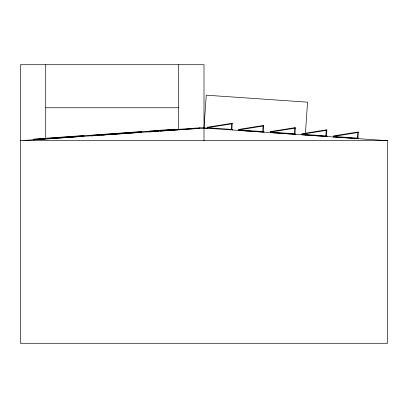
<?xml version="1.0" encoding="UTF-8"?>
<svg xmlns="http://www.w3.org/2000/svg" width="408" height="408" viewBox="0 0 408 408"><rect width="100%" height="100%" fill="white"/><g stroke="black" fill="none" stroke-linecap="round" stroke-linejoin="round"><path stroke-width="0.61" d="M231.224 129.377L231.617 123.568L232.249 123.609L231.856 129.423M232.463 129.968L232.499 129.464L207.335 127.75L207.254 127.25L232.162 123.262L232.239 123.762L207.335 127.75L207.3 128.255L199.701 127.75L199.701 128.326L171.396 130.351M238.797 130.427L238.751 129.423L263.655 125.434L263.736 125.934L238.828 129.923L263.996 131.636L263.961 132.141L238.797 130.427L238.797 129.968M262.716 131.549L263.114 125.741L263.746 125.781L263.349 131.595M294.326 133.732L294.724 127.918L295.356 127.964L294.959 133.773M301.9 134.778L301.854 133.773L326.762 129.785L326.839 130.285L301.935 134.273L327.099 135.992L327.063 136.496L301.9 134.778L301.9 134.324M325.824 135.905L326.216 130.091L326.849 130.137L326.456 135.946M333.397 136.95L333.351 135.946L358.255 131.957L358.336 132.457L333.428 136.445L358.596 138.164L358.561 138.669L333.397 136.95L333.397 136.496M357.316 138.072L357.714 132.263L358.346 132.309L357.949 138.118M204 140.689L204 64.719L20.4 64.719L20.4 343.281L387.6 343.281L387.6 140.689L20.4 140.689L204 128.025L206.264 95.186L307.561 102.168L305.296 135.012M33.446 139.419L83.762 135.813M141.714 131.815L91.397 135.42L83.803 135.42L83.803 136.318L58.645 138.118L58.589 137.348M33.466 139.653L34.721 139.567M37.867 139.342L40.382 139.159M43.529 138.934L46.043 138.756M49.19 138.526L52.336 138.302M54.85 138.123L57.992 137.899M60.512 137.715L63.653 137.491M66.172 137.312L69.314 137.088M71.834 136.904L74.975 136.68M78.122 136.456L80.636 136.272M91.418 135.66L93.932 135.476M97.073 135.252L99.593 135.074M102.734 134.849L105.254 134.666M108.395 134.441L110.915 134.263M114.056 134.038L116.576 133.855M119.717 133.63L122.864 133.406M125.378 133.222L128.525 132.998M131.039 132.819L133.554 132.641M136.7 132.411L139.215 132.233M149.354 131.524L153.127 131.254M154.387 131.162L158.789 130.846M160.048 130.759L164.45 130.443M165.709 130.351L170.111 130.035M171.37 129.948L174.512 129.724M34.741 139.832L33.487 139.924L33.431 139.148L83.747 135.543L83.803 136.318M36.001 139.745L40.402 139.429M41.662 139.337L46.063 139.021M47.323 138.929L51.724 138.618M52.984 138.526L58.013 138.164M93.952 135.747L91.433 135.925L91.377 135.155L141.693 131.549L141.749 132.32L112.19 134.441M95.207 135.655L99.613 135.339M100.868 135.252L105.269 134.936M106.529 134.844L110.93 134.528M152.531 131.702L149.384 131.932L149.318 131.019L174.476 129.214L174.542 130.126M154.418 131.57L158.819 131.254M160.079 131.162L164.48 130.851M165.735 130.759L170.141 130.443M45.727 107.768L178.673 107.768M204 128.025L387.6 140.689M199.701 128.326L199.665 127.821L149.348 131.427L141.749 131.427L141.749 132.32M116.535 133.35L116.591 134.125M270.29 132.141L270.29 132.6M178.673 64.719L178.673 129.775M45.727 64.719L45.727 138.791M270.438 132.1L270.402 132.605L295.57 134.324L295.601 133.819L270.438 132.1L270.361 131.6L295.265 127.612L295.346 128.112L270.438 132.1"/></g></svg>
